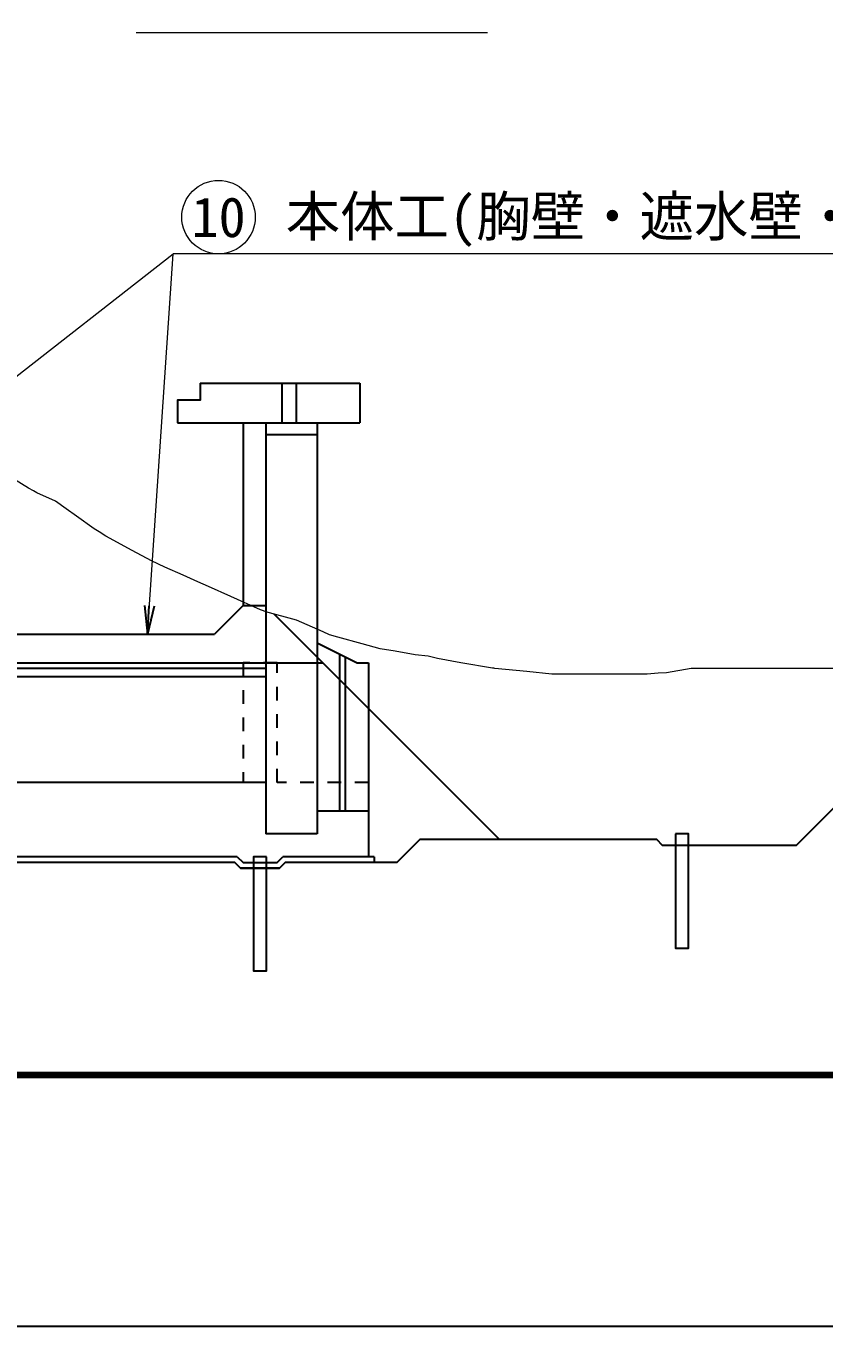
# Model space of a CAD drawing. Header units: millimetres. Extents: x -2078669 to -1085629, y -5987148 to 310365.
# Drawn here: x -1641418 to -1606432, y -2787452 to -2730512 of the extents above; entities that cross this region are included whole.
import ezdxf
from ezdxf.enums import TextEntityAlignment as Align

# ---------------------------------------------------------------- set-up
doc = ezdxf.new("R2010")
doc.units = ezdxf.units.MM
doc.header["$LTSCALE"] = 500
doc.linetypes.add('SXF_跳び破線', pattern=[12, 6, -6])
doc.layers.get('Defpoints').update_dxf_attribs({"color": 153})
for name, color, linetype, lineweight in [('D-BGD', 7, 'Continuous', 13), ('D-BYP-STR2', 6, 'Continuous', 25), ('D-BYP-STRA', 1, 'Continuous', 25), ('D-BYP-STRC', 1, 'Continuous', 13), ('D-TTL', 2, 'Continuous', 140), ('D-TTL-LINE', 7, 'Continuous', 13)]:
    doc.layers.add(name, color=color, linetype=linetype, lineweight=lineweight)
doc.styles.add('MS ゴシック', font='MS Gothic.ttf')
doc.dimstyles.new('DIM-500-F', dxfattribs={"dimscale": 500, "dimtxt": 3.5, "dimasz": 2.5, "dimexe": 0, "dimexo": 2, "dimgap": 0.8, "dimtad": 1, "dimdec": 0, "dimzin": 0, "dimdsep": 46, "dimtxsty": 'MS ゴシック', "dimblk": 'OPEN', "dimcen": 0.1, "dimclrd": 256, "dimclre": 256, "dimclrt": 256, "dimaunit": 1, "dimadec": 4, "dimazin": 0, "dimtfac": 1, "dimtdec": 0, "dimtmove": 2, "dimatfit": 3, "dimldrblk": 'OPEN', "dimfxl": 1, "dimtolj": 1, "dimtzin": 0, "dimlwd": -1, "dimlwe": -1, "dimarcsym": 2})

# ---------------------------------------------------------------- blocks, each defined once
blk = doc.blocks.new('_Open')
at = {"color": 0, "linetype": 'ByBlock', "lineweight": -2}
for p, q in [((-1, 0.167), (0, 0)), ((-1, -0.167), (0, 0)), ((0, 0), (-1, 0))]:
    blk.add_line(p, q, dxfattribs=at)

msp = doc.modelspace()

# ---------------------------------------------------------------- linework, layer by layer
at = {"layer": 'D-BGD', "linetype": 'Continuous', "lineweight": 13, "elevation": 708000}
msp.add_lwpolyline([(-1605818, -2758649.6), (-1606489.9, -2758649.6), (-1607398, -2758649.6), (-1607931.7, -2758649.6), (-1608326.5, -2758649.6), (-1609373.4, -2758649.6), (-1610788.3, -2758649.6), (-1610815.2, -2758649.6), (-1610835, -2758649.6), (-1612256.9, -2758649.6), (-1613343.5, -2758838.1), (-1613698.7, -2758864.2), (-1614178.6, -2758899.6), (-1615140.4, -2758899.6), (-1615852, -2758899.6), (-1616582.2, -2758899.6), (-1617568.9, -2758899.6), (-1618023.9, -2758899.6), (-1618360.6, -2758899.6), (-1619465.7, -2758789.5), (-1620869.1, -2758649.6), (-1620907.4, -2758645.8), (-1620959.2, -2758640.6), (-1622349.2, -2758399.6), (-1623377.6, -2758221.3), (-1623790.9, -2758108.4), (-1624349.5, -2758052.8), (-1625232.7, -2757899.6), (-1625886.1, -2757786.3), (-1626674.4, -2757571.1), (-1627739.9, -2757280.1), (-1628116.2, -2757177.4), (-1628394.6, -2757053.1), (-1629557.9, -2756533.7), (-1630903.1, -2756166.4), (-1630999.7, -2756130.4), (-1631130.2, -2756081.7), (-1632441.4, -2755496.3), (-1633411.6, -2755063.2), (-1633883.2, -2754852.6), (-1634520.5, -2754568.1), (-1635324.9, -2754208.9), (-1635920.1, -2753943.2), (-1636766.7, -2753480.9), (-1637910.8, -2752856.1), (-1638208.4, -2752671.6), (-1638428.6, -2752535.1), (-1639204.3, -2751976.9), (-1639650.2, -2751656.2), (-1640119.9, -2751318.2), (-1640937.1, -2750953.3), (-1641091.9, -2750868.8), (-1641301.1, -2750754.5), (-1642533.7, -2749990.5)], dxfattribs=at)
at = {"layer": 'D-BYP-STR2'}
msp.add_line((-1696506.9, -2758399.6, 708000), (-1628403.4, -2758399.6, 708000), dxfattribs=at)
at = {"layer": 'D-BYP-STR2', "elevation": 708000}
for points in [[(-1599654.4, -2758399.6), (-1607654.4, -2766399.6), (-1613507, -2766399.6), (-1613757, -2766149.6), (-1620653.4, -2766149.6), (-1630536.6, -2756266.4)], [(-1620653.4, -2766149.6), (-1624154.4, -2766149.6), (-1625154.4, -2767149.6), (-1626404.4, -2767149.6), (-1630050.9, -2767149.6), (-1630300.9, -2767399.6), (-1632008, -2767399.6), (-1632258, -2767149.6), (-1643655.1, -2767149.6), (-1643904.2, -2767149.6), (-1646329.2, -2764724.6), (-1651903.4, -2764724.6)]]:
    msp.add_lwpolyline(points, dxfattribs=at)
for points in [[(-1612941.9, -2765899.6), (-1612941.9, -2770899.6), (-1612366.9, -2770899.6), (-1612366.9, -2765899.6)], [(-1630866.9, -2766899.6), (-1631441.9, -2766899.6), (-1631441.9, -2771899.6), (-1630866.9, -2771899.6)]]:
    msp.add_lwpolyline(points, close=True, dxfattribs=at)
at = {"layer": 'D-BYP-STRA'}
for p, q in [((-1633778.4, -2746149.6, 708000), (-1626778.4, -2746149.6, 708000)), ((-1630187.5, -2747899.6, 708000), (-1630187.5, -2746149.6, 708000)), ((-1629562.5, -2747899.6, 708000), (-1629562.5, -2746149.6, 708000)), ((-1626778.4, -2746149.6, 708000), (-1626778.4, -2747899.6, 708000)), ((-1634778.4, -2747899.6, 708000), (-1626778.4, -2747899.6, 708000)), ((-1631903.4, -2747899.6, 708000), (-1631903.4, -2755899.6, 708000)), ((-1630903.4, -2747899.6, 708000), (-1630903.4, -2765899.6, 708000)), ((-1628653.4, -2747899.6, 708000), (-1628653.4, -2765899.6, 708000)), ((-1630903.4, -2748399.6, 708000), (-1628653.4, -2748399.6, 708000)), ((-1631903.4, -2755899.6, 708000), (-1633153.4, -2757149.6, 708000)), ((-1631903.4, -2755899.6, 708000), (-1630903.4, -2755899.6, 708000)), ((-1643654.2, -2757149.6, 708000), (-1633153.4, -2757149.6, 708000)), ((-1628653.4, -2757149.6, 708000), (-1628653.4, -2765899.6, 708000)), ((-1628653.4, -2757524.6, 708000), (-1626903.4, -2758399.6, 708000)), ((-1627653.4, -2764899.6, 708000), (-1627653.4, -2758024.6, 708000)), ((-1627403.4, -2764899.6, 708000), (-1627403.4, -2758149.6, 708000)), ((-1630903.4, -2758649.6, 708000), (-1642404.2, -2758649.6, 708000)), ((-1626903.4, -2758399.6, 708000), (-1626403.4, -2758399.6, 708000)), ((-1626403.4, -2758399.6, 708000), (-1626403.4, -2766899.6, 708000)), ((-1630903.4, -2759024.6, 708000), (-1642404.2, -2759024.6, 708000)), ((-1630903.4, -2763649.6, 708000), (-1642404.2, -2763649.6, 708000)), ((-1626403.4, -2764899.6, 708000), (-1628653.4, -2764899.6, 708000)), ((-1628653.4, -2765899.6, 708000), (-1630903.4, -2765899.6, 708000)), ((-1632257, -2767149.6, 708000), (-1643904.2, -2767149.6, 708000)), ((-1632153.4, -2766899.6, 708000), (-1643654.2, -2766899.6, 708000)), ((-1632257, -2767149.6, 708000), (-1632007, -2767399.6, 708000)), ((-1632153.4, -2766899.6, 708000), (-1631903.4, -2767149.6, 708000)), ((-1631903.4, -2767149.6, 708000), (-1630403.4, -2767149.6, 708000)), ((-1630403.4, -2767149.6, 708000), (-1630153.4, -2766899.6, 708000)), ((-1630299.9, -2767399.6, 708000), (-1630049.9, -2767149.6, 708000)), ((-1626403.4, -2766899.6, 708000), (-1630153.4, -2766899.6, 708000)), ((-1626153.4, -2767149.6, 708000), (-1630049.9, -2767149.6, 708000)), ((-1626153.4, -2766899.6, 708000), (-1626403.4, -2766899.6, 708000)), ((-1626153.4, -2766899.6, 708000), (-1626153.4, -2767149.6, 708000)), ((-1632007, -2767399.6, 708000), (-1630299.9, -2767399.6, 708000))]:
    msp.add_line(p, q, dxfattribs=at)
at = {"layer": 'D-BYP-STRA', "elevation": 708000}
msp.add_lwpolyline([(-1633778.4, -2746149.6), (-1633778.4, -2746899.6), (-1634778.4, -2746899.6), (-1634778.4, -2747899.6)], dxfattribs=at)
at = {"layer": 'D-BYP-STRA', "linetype": 'SXF_跳び破線', "ltscale": 0.2, "elevation": 708000}
msp.add_lwpolyline([(-1626403.4, -2763649.6), (-1630403.4, -2763649.6), (-1630403.4, -2758399.6), (-1631903.4, -2758399.6), (-1631903.4, -2763649.6)], dxfattribs=at)
at = {"layer": 'D-BYP-STRC'}
msp.add_line((-1579672.1, -2740492.5, 1071000), (-1634972.1, -2740492.5, 1071000), dxfattribs=at)
msp.add_circle((-1632976.7, -2738882.5, 1071000), 1610, dxfattribs=at)
at = {"layer": 'D-TTL'}
msp.add_line((-1777887.6, -2776452.3), (-1377887.6, -2776452.3), dxfattribs=at)
at = {"layer": 'D-TTL-LINE'}
msp.add_line((-1636587.2, -2730796.3), (-1621187.2, -2730796.3), dxfattribs=at)
at = {"layer": 'Defpoints', "color": 1}
msp.add_lwpolyline([(-1788137.6, -2787452.3), (-1367637.6, -2787452.3), (-1367637.6, -2490452.3), (-1788137.6, -2490452.3)], close=True, dxfattribs=at)

# ---------------------------------------------------------------- texts
at = {"layer": 'D-BYP-STRC', "style": 'MS ゴシック'}
msp.add_text('10', height=1750, dxfattribs=at).set_placement((-1632976.7, -2738882.5, 1071000), align=Align.MIDDLE_CENTER)
msp.add_text('本体工(胸壁・遮水壁・門柱・操作台・川裏翼壁)', height=1750, dxfattribs=at).set_placement((-1630030.6, -2738846.7, 1071000), align=Align.MIDDLE_LEFT)

# ---------------------------------------------------------------- leaders
at = {"layer": 'D-BYP-STRC'}
for points in [[(-1654404.4, -2755649.6, 1071000), (-1634972.1, -2740492.5, 1071000)], [(-1636097.5, -2757149.6, 1071000), (-1634972.1, -2740492.5, 1071000)]]:
    msp.add_leader(points, dimstyle='DIM-500-F', override={"dimgap": 0.8, "dimtad": 0}, dxfattribs=at)

doc.saveas('drawing.dxf')
